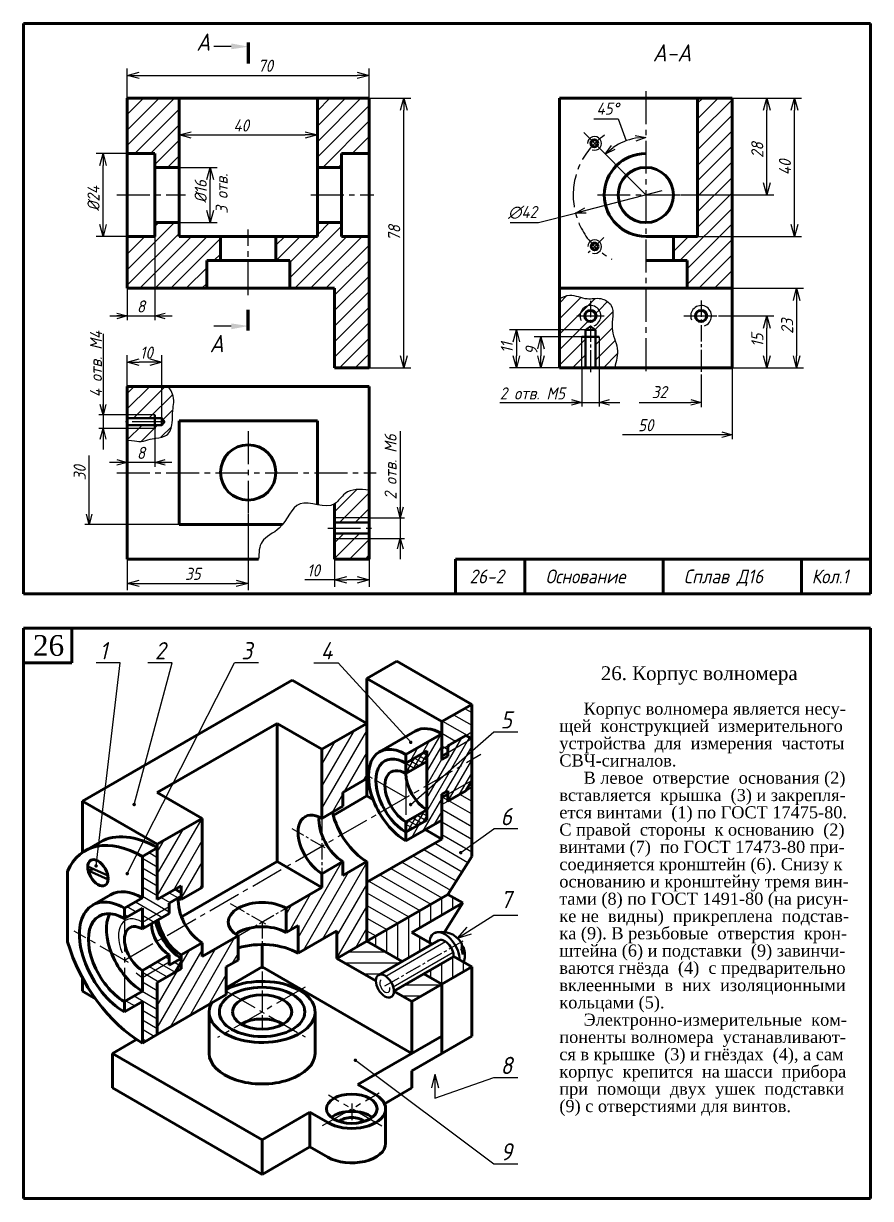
# Model space of a CAD drawing. Header units: millimetres. Extents: x -255 to 513, y 132 to 472.
# Drawn here: x -255 to -10, y 132 to 472 of the extents above; entities that cross this region are included whole.
import ezdxf

# ---------------------------------------------------------------- set-up
doc = ezdxf.new("R2010")
doc.units = ezdxf.units.MM
doc.header["$LTSCALE"] = 0.5
doc.linetypes.add('осевая2', pattern=[28.575, 19.05, -3.175, 3.175, -3.175])
doc.layers.get('Defpoints').update_dxf_attribs({"color": 5})
doc.styles.get("Standard").update_dxf_attribs({"font": 'isocpeui.ttf', "width": 0.9})
doc.styles.add('стиль1', font='TIMES.TTF')
doc.dimstyles.new('Standart 1', dxfattribs={"dimtxt": 3.5, "dimasz": 3.5, "dimexe": 2, "dimexo": 0, "dimgap": 1, "dimtad": 1, "dimtoh": 1, "dimdec": 0, "dimtxsty": 'Standard', "dimblk": 'OPEN30', "dimcen": 2.5, "dimadec": 0, "dimazin": 0, "dimtfac": 1, "dimtdec": 0, "dimtmove": 0, "dimatfit": 3, "dimldrblk": 'DOTSMALL', "dimfxl": 0, "dimarcsym": 0})
pattern_1 = [(45, (-285, 287), (-2.245064, 2.245064), [])]
pattern_2 = [(45, (-285, 282.38), (-2.245064, 2.245064), [])]
pattern_3 = [(150, (-276.9144, 114.4863), (-1.5875, -2.74963), [])]

# ---------------------------------------------------------------- blocks, each defined once
blk = doc.blocks.new('_Open30')
at = {"color": 0, "linetype": 'ByBlock', "lineweight": -2}
for p, q in [((-1, 0.268), (0, 0)), ((0, 0), (-1, -0.268)), ((0, 0), (-1, 0))]:
    blk.add_line(p, q, dxfattribs=at)
blk = doc.blocks.new('*D21')
at = {"color": 0, "lineweight": -2}
for p, q in [((-50, 450.38), (-38, 450.38)), ((-40, 425.88), (-40, 446.88)), ((-65, 422.38), (-38, 422.38))]:
    blk.add_line(p, q, dxfattribs=at)
at = {"layer": 'Defpoints', "color": 0}
for p in [(-50, 450.38), (-40, 450.38), (-65, 422.38)]:
    blk.add_point(p, dxfattribs=at)
at = {"color": 0, "lineweight": -2, "xscale": 3.5, "yscale": 3.5, "zscale": 3.5}
for p, rotation in [((-40, 450.38), 90), ((-40, 422.38), 270)]:
    blk.add_blockref('_Open30', p, dxfattribs=dict(at, rotation=rotation))
at = {"color": 0, "lineweight": -3, "insert": (-42.75, 435.38), "char_height": 3.5, "attachment_point": 5, "rotation": 90}
blk.add_mtext('28', dxfattribs=at)
blk = doc.blocks.new('_DotSmall')
at = {"color": 0, "linetype": 'ByBlock', "const_width": 0.5}
blk.add_lwpolyline([(-0.0625, 0, 1), (0.0625, 0, 1)], format="xyb", close=True, dxfattribs=at)
blk = doc.blocks.new('*D22')
at = {"color": 0, "lineweight": -2}
for p, q in [((-54, 387.38), (-38, 387.38)), ((-40, 375.88), (-40, 383.88)), ((-50, 372.38), (-38, 372.38))]:
    blk.add_line(p, q, dxfattribs=at)
at = {"layer": 'Defpoints', "color": 0}
for p in [(-54, 387.38), (-40, 387.38), (-50, 372.38)]:
    blk.add_point(p, dxfattribs=at)
at = {"color": 0, "lineweight": -2, "xscale": 3.5, "yscale": 3.5, "zscale": 3.5}
for p, rotation in [((-40, 387.38), 90), ((-40, 372.38), 270)]:
    blk.add_blockref('_Open30', p, dxfattribs=dict(at, rotation=rotation))
at = {"color": 0, "lineweight": -3, "insert": (-42.75, 380.38), "char_height": 3.5, "attachment_point": 5, "rotation": 90}
blk.add_mtext('15', dxfattribs=at)
blk = doc.blocks.new('*D23')
at = {"color": 0, "lineweight": -2}
for p, q in [((-225, 434.38), (-234, 434.38)), ((-232, 413.88), (-232, 430.88)), ((-225, 410.38), (-234, 410.38))]:
    blk.add_line(p, q, dxfattribs=at)
at = {"layer": 'Defpoints', "color": 0}
for p in [(-232, 434.38), (-225, 434.38), (-225, 410.38)]:
    blk.add_point(p, dxfattribs=at)
at = {"color": 0, "lineweight": -2, "xscale": 3.5, "yscale": 3.5, "zscale": 3.5}
for p, rotation in [((-232, 434.38), 90), ((-232, 410.38), 270)]:
    blk.add_blockref('_Open30', p, dxfattribs=dict(at, rotation=rotation))
at = {"color": 0, "lineweight": -3, "insert": (-234.75, 421.38), "char_height": 3.5, "attachment_point": 5, "rotation": 90}
blk.add_mtext('%%c24', dxfattribs=at)
blk = doc.blocks.new('*D24')
at = {"color": 0, "lineweight": -2}
for p, q in [((-210, 430.38), (-199, 430.38)), ((-201, 417.88), (-201, 426.88)), ((-210, 414.38), (-199, 414.38))]:
    blk.add_line(p, q, dxfattribs=at)
at = {"layer": 'Defpoints', "color": 0}
for p in [(-210, 430.38), (-201, 430.38), (-210, 414.38)]:
    blk.add_point(p, dxfattribs=at)
at = {"color": 0, "lineweight": -2, "xscale": 3.5, "yscale": 3.5, "zscale": 3.5}
for p, rotation in [((-201, 430.38), 90), ((-201, 414.38), 270)]:
    blk.add_blockref('_Open30', p, dxfattribs=dict(at, rotation=rotation))
at = {"color": 0, "lineweight": -3, "insert": (-203.75, 423.38), "char_height": 3.5, "attachment_point": 5, "rotation": 90}
blk.add_mtext('%%c16', dxfattribs=at)
blk = doc.blocks.new('*D25')
at = {"color": 0, "lineweight": -2}
for p, q in [((-50, 450.38), (-30, 450.38)), ((-32, 413.88), (-32, 446.88)), ((-60, 410.38), (-30, 410.38))]:
    blk.add_line(p, q, dxfattribs=at)
at = {"layer": 'Defpoints', "color": 0}
for p in [(-50, 450.38), (-32, 450.38), (-60, 410.38)]:
    blk.add_point(p, dxfattribs=at)
at = {"color": 0, "lineweight": -2, "xscale": 3.5, "yscale": 3.5, "zscale": 3.5}
for p, rotation in [((-32, 450.38), 90), ((-32, 410.38), 270)]:
    blk.add_blockref('_Open30', p, dxfattribs=dict(at, rotation=rotation))
at = {"color": 0, "lineweight": -3, "insert": (-34.75, 430.38), "char_height": 3.5, "attachment_point": 5, "rotation": 90}
blk.add_mtext('40', dxfattribs=at)
blk = doc.blocks.new('*D26')
at = {"color": 0, "lineweight": -2}
for p, q in [((-225, 450.38), (-225, 459)), ((-155, 450.38), (-155, 459)), ((-221.5, 457), (-158.5, 457))]:
    blk.add_line(p, q, dxfattribs=at)
at = {"layer": 'Defpoints', "color": 0}
for p in [(-155, 457), (-225, 450.38), (-155, 450.38)]:
    blk.add_point(p, dxfattribs=at)
at = {"color": 0, "lineweight": -2, "xscale": 3.5, "yscale": 3.5, "zscale": 3.5, "rotation": 180}
blk.add_blockref('_Open30', (-225, 457), dxfattribs=at)
at = {"color": 0, "lineweight": -2, "xscale": 3.5, "yscale": 3.5, "zscale": 3.5}
blk.add_blockref('_Open30', (-155, 457), dxfattribs=at)
at = {"color": 0, "lineweight": -3, "insert": (-185, 459.77), "char_height": 3.5, "attachment_point": 5}
blk.add_mtext('70', dxfattribs=at)
blk = doc.blocks.new('*D27')
at = {"color": 0, "lineweight": -2}
for p, q in [((-155, 450.38), (-143, 450.38)), ((-145, 375.88), (-145, 446.88)), ((-155, 372.38), (-143, 372.38))]:
    blk.add_line(p, q, dxfattribs=at)
at = {"layer": 'Defpoints', "color": 0}
for p in [(-155, 450.38), (-145, 450.38), (-155, 372.38)]:
    blk.add_point(p, dxfattribs=at)
at = {"color": 0, "lineweight": -2, "xscale": 3.5, "yscale": 3.5, "zscale": 3.5}
for p, rotation in [((-145, 450.38), 90), ((-145, 372.38), 270)]:
    blk.add_blockref('_Open30', p, dxfattribs=dict(at, rotation=rotation))
at = {"color": 0, "lineweight": -3, "insert": (-147.77, 411.38), "char_height": 3.5, "attachment_point": 5, "rotation": 90}
blk.add_mtext('78', dxfattribs=at)
blk = doc.blocks.new('*D28')
at = {"color": 0, "lineweight": -2}
for p, q in [((-50, 395.38), (-29.36, 395.38)), ((-31.36, 391.88), (-31.36, 375.88)), ((-38.75, 372.38), (-29.36, 372.38))]:
    blk.add_line(p, q, dxfattribs=at)
at = {"layer": 'Defpoints', "color": 0}
for p in [(-50, 395.38), (-38.75, 372.38), (-31.36, 372.38)]:
    blk.add_point(p, dxfattribs=at)
at = {"color": 0, "lineweight": -2, "xscale": 3.5, "yscale": 3.5, "zscale": 3.5}
for p, rotation in [((-31.36, 395.38), 90), ((-31.36, 372.38), 270)]:
    blk.add_blockref('_Open30', p, dxfattribs=dict(at, rotation=rotation))
at = {"color": 0, "lineweight": -3, "insert": (-34.11, 384.38), "char_height": 3.5, "attachment_point": 5, "rotation": 90}
blk.add_mtext('23', dxfattribs=at)
blk = doc.blocks.new('*D29')
at = {"color": 0, "lineweight": -2}
for p, q in [((-210, 439.69), (-210, 441.74)), ((-206.5, 439.74), (-173.5, 439.74)), ((-170, 439.69), (-170, 441.74))]:
    blk.add_line(p, q, dxfattribs=at)
at = {"layer": 'Defpoints', "color": 0}
for p in [(-210, 439.69), (-170, 439.74), (-170, 439.69)]:
    blk.add_point(p, dxfattribs=at)
at = {"color": 0, "lineweight": -2, "xscale": 3.5, "yscale": 3.5, "zscale": 3.5, "rotation": 180}
blk.add_blockref('_Open30', (-210, 439.74), dxfattribs=at)
at = {"color": 0, "lineweight": -2, "xscale": 3.5, "yscale": 3.5, "zscale": 3.5}
blk.add_blockref('_Open30', (-170, 439.74), dxfattribs=at)
at = {"color": 0, "lineweight": -3, "insert": (-192, 442.49), "char_height": 3.5, "attachment_point": 5}
blk.add_mtext('40', dxfattribs=at)
blk = doc.blocks.new('*D30')
at = {"color": 0, "lineweight": -2}
for p, q in [((-165, 317), (-165, 309)), ((-155, 317), (-155, 309)), ((-165, 311), (-173.67, 311)), ((-158.5, 311), (-161.5, 311))]:
    blk.add_line(p, q, dxfattribs=at)
at = {"layer": 'Defpoints', "color": 0}
for p in [(-165, 317), (-155, 317), (-155, 311)]:
    blk.add_point(p, dxfattribs=at)
at = {"color": 0, "lineweight": -2, "xscale": 3.5, "yscale": 3.5, "zscale": 3.5, "rotation": 180}
blk.add_blockref('_Open30', (-165, 311), dxfattribs=at)
at = {"color": 0, "lineweight": -2, "xscale": 3.5, "yscale": 3.5, "zscale": 3.5}
blk.add_blockref('_Open30', (-155, 311), dxfattribs=at)
at = {"color": 0, "lineweight": -3, "insert": (-171.09, 313.75), "char_height": 3.5, "attachment_point": 5}
blk.add_mtext('10', dxfattribs=at)
blk = doc.blocks.new('*D31')
at = {"color": 0, "lineweight": -2}
for p, q in [((-190, 330), (-190, 308)), ((-225, 317), (-225, 308)), ((-221.5, 310), (-193.5, 310))]:
    blk.add_line(p, q, dxfattribs=at)
at = {"layer": 'Defpoints', "color": 0}
for p in [(-190, 330), (-225, 317), (-190, 310)]:
    blk.add_point(p, dxfattribs=at)
at = {"color": 0, "lineweight": -2, "xscale": 3.5, "yscale": 3.5, "zscale": 3.5, "rotation": 180}
blk.add_blockref('_Open30', (-225, 310), dxfattribs=at)
at = {"color": 0, "lineweight": -2, "xscale": 3.5, "yscale": 3.5, "zscale": 3.5}
blk.add_blockref('_Open30', (-190, 310), dxfattribs=at)
at = {"color": 0, "lineweight": -3, "insert": (-206, 312.75), "char_height": 3.5, "attachment_point": 5}
blk.add_mtext('35', dxfattribs=at)
blk = doc.blocks.new('*D32')
at = {"color": 0, "lineweight": -2}
for p, q in [((-225, 358.77), (-225, 376)), ((-218.5, 374), (-221.5, 374)), ((-215, 357.77), (-215, 376))]:
    blk.add_line(p, q, dxfattribs=at)
at = {"layer": 'Defpoints', "color": 0}
for p in [(-225, 374), (-225, 358.77), (-215, 357.77)]:
    blk.add_point(p, dxfattribs=at)
at = {"color": 0, "lineweight": -2, "xscale": 3.5, "yscale": 3.5, "zscale": 3.5, "rotation": 180}
blk.add_blockref('_Open30', (-225, 374), dxfattribs=at)
at = {"color": 0, "lineweight": -2, "xscale": 3.5, "yscale": 3.5, "zscale": 3.5}
blk.add_blockref('_Open30', (-215, 374), dxfattribs=at)
at = {"color": 0, "lineweight": -3, "insert": (-219.45, 376.75), "char_height": 3.5, "attachment_point": 5}
blk.add_mtext('10', dxfattribs=at)
blk = doc.blocks.new('*D33')
at = {"color": 0, "lineweight": -2}
for p, q in [((-93.5, 381.38), (-107.31, 381.38)), ((-105.31, 377.88), (-105.31, 375.88)), ((-100, 372.38), (-107.31, 372.38))]:
    blk.add_line(p, q, dxfattribs=at)
at = {"layer": 'Defpoints', "color": 0}
for p in [(-93.5, 381.38), (-105.31, 372.38), (-100, 372.38)]:
    blk.add_point(p, dxfattribs=at)
at = {"color": 0, "lineweight": -2, "xscale": 3.5, "yscale": 3.5, "zscale": 3.5}
for p, rotation in [((-105.31, 381.38), 90), ((-105.31, 372.38), 270)]:
    blk.add_blockref('_Open30', p, dxfattribs=dict(at, rotation=rotation))
at = {"color": 0, "lineweight": -3, "insert": (-108.06, 377.32), "char_height": 3.5, "attachment_point": 5, "rotation": 90}
blk.add_mtext('9', dxfattribs=at)
blk = doc.blocks.new('*D34')
at = {"color": 0, "lineweight": -2}
for p, q in [((-92.44, 383.38), (-114.44, 383.38)), ((-112.44, 379.88), (-112.44, 375.88)), ((-106.56, 372.38), (-114.44, 372.38))]:
    blk.add_line(p, q, dxfattribs=at)
at = {"layer": 'Defpoints', "color": 0}
for p in [(-92.44, 383.38), (-112.44, 372.38), (-106.56, 372.38)]:
    blk.add_point(p, dxfattribs=at)
at = {"color": 0, "lineweight": -2, "xscale": 3.5, "yscale": 3.5, "zscale": 3.5}
for p, rotation in [((-112.44, 383.38), 90), ((-112.44, 372.38), 270)]:
    blk.add_blockref('_Open30', p, dxfattribs=dict(at, rotation=rotation))
at = {"color": 0, "lineweight": -3, "insert": (-115.19, 378.2), "char_height": 3.5, "attachment_point": 5, "rotation": 90}
blk.add_mtext('11', dxfattribs=at)

msp = doc.modelspace()

# ---------------------------------------------------------------- hatches: boundary and pattern name
at = {"lineweight": -3}
h = msp.add_hatch(dxfattribs=at)
h.set_pattern_fill('ANSI31', style=0)
h.set_pattern_definition(pattern_2)
h.paths.add_polyline_path([(-202, 403.38), (-198, 403.38), (-198, 410.38), (-210, 410.38), (-210, 414.38), (-217, 414.38), (-217, 410.38), (-225, 410.38), (-225, 395.38), (-202, 395.38)])
h.paths.add_polyline_path([(-210, 450.38), (-225, 450.38), (-225, 434.38), (-217, 434.38), (-217, 430.38), (-210, 430.38)])
h.paths.add_polyline_path([(-170, 430.38), (-163, 430.38), (-163, 434.38), (-155, 434.38), (-155, 450.38), (-170, 450.38)])
h.paths.add_polyline_path([(-165, 395.38), (-165, 372.38), (-155, 372.38), (-155, 410.38), (-163, 410.38), (-163, 414.38), (-170, 414.38), (-170, 410.38), (-182, 410.38), (-182, 403.38), (-178, 403.38), (-178, 395.38)])
h = msp.add_hatch(dxfattribs=at)
h.set_pattern_fill('ANSI31', style=0)
h.set_pattern_definition([(45, (-245, 277.38), (-2.245064, 2.245064), [])])
h.paths.add_polyline_path([(-50, 450.38), (-60, 450.38), (-60, 410.38), (-67, 410.38), (-67, 403.38), (-63, 403.38), (-63, 395.38), (-50, 395.38)])
at = {"linetype": 'осевая2', "lineweight": -3}
h = msp.add_hatch(dxfattribs=at)
h.set_pattern_fill('ANSI31', style=0)
h.set_pattern_definition(pattern_2)
h.paths.add_polyline_path([(-94, 387.38), (-92.62, 387.38, -0.414214), (-91, 389), (-91, 390.38, 0.414214)], flags=17)
h.paths.add_polyline_path([(-91, 390.38), (-91, 389, -0.414214), (-89.38, 387.38), (-88, 387.38, 0.414214)], flags=17)
edge = h.paths.add_edge_path()
edge.add_spline(control_points=[(-84, 372.38), (-83.52, 374.28), (-82.52, 378.21), (-85.78, 383.79), (-83.41, 389.98), (-88.13, 392.99), (-92.38, 391.78), (-96.41, 394.07), (-99.01, 392.85), (-100, 392.38)], knot_values=[0, 0, 0, 0, 5.65824, 11.723586, 18.232817, 21.838369, 25.838369, 30.937388, 34.099666, 34.099666, 34.099666, 34.099666], degree=3, periodic=0)
edge.add_line((-100, 392.38), (-100, 372.38))
edge.add_line((-100, 372.38), (-93.5, 372.38))
edge.add_line((-93.5, 372.38), (-93.5, 381.38))
edge.add_line((-93.5, 381.38), (-92.44, 381.38))
edge.add_line((-92.44, 381.38), (-92.44, 383.38))
edge.add_line((-92.44, 383.38), (-91, 384.44))
edge.add_line((-91, 384.44), (-91, 385.76))
edge.add_arc((-91, 387.38), 1.62, 180, 270, ccw=False)
edge.add_line((-92.62, 387.38), (-94, 387.38))
edge.add_arc((-91, 387.38), 3, 0, 180, ccw=False)
edge.add_line((-88, 387.38), (-89.38, 387.38))
edge.add_arc((-91, 387.38), 1.62, 270, 360, ccw=False)
edge.add_line((-91, 385.76), (-91, 384.44))
edge.add_line((-91, 384.44), (-89.56, 383.38))
edge.add_line((-89.56, 383.38), (-89.56, 381.38))
edge.add_line((-89.56, 381.38), (-88.5, 381.38))
edge.add_line((-88.5, 381.38), (-88.5, 372.38))
edge.add_line((-88.5, 372.38), (-84, 372.38))
h.paths.add_polyline_path([(-88.5, 381.38), (-89.56, 381.38), (-89.56, 372.38), (-88.5, 372.38)], flags=17)
h.paths.add_polyline_path([(-92.44, 381.38), (-93.5, 381.38), (-93.5, 372.38), (-92.44, 372.38)], flags=17)
at = {"lineweight": -3}
h = msp.add_hatch(dxfattribs=at)
h.set_pattern_fill('ANSI31', style=0)
h.set_pattern_definition(pattern_1)
edge = h.paths.add_edge_path()
edge.add_spline(control_points=[(-217, 351.96), (-216.91, 351.98), (-215.6, 352.18), (-213, 352.52), (-211.82, 355.88), (-212, 360.13), (-211.1, 363.75), (-212.44, 365.94), (-213.12, 367)], knot_values=[5.121777, 5.121777, 5.121777, 5.121777, 5.39, 8.939525, 13.280926, 16.35679, 20.052796, 21.408862, 21.408862, 21.408862, 21.408862], degree=3, periodic=0)
edge.add_line((-213.12, 367), (-225, 367))
edge.add_line((-225, 367), (-225, 358.77))
edge.add_line((-225, 358.77), (-217, 358.77))
edge.add_line((-217, 358.77), (-217, 357.77))
edge.add_line((-217, 357.77), (-215, 357.77))
edge.add_line((-215, 357.77), (-214.21, 356.77))
edge.add_line((-214.21, 356.77), (-215, 355.77))
edge.add_line((-215, 355.77), (-217, 355.77))
edge.add_line((-217, 355.77), (-217, 354.77))
edge.add_line((-217, 354.77), (-217, 351.96))
h.paths.add_polyline_path([(-217, 357.77), (-217, 358.77), (-225, 358.77), (-225, 357.77)], flags=17)
h.paths.add_polyline_path([(-217, 354.77), (-217, 355.77), (-225, 355.77), (-225, 354.77)], flags=17)
edge = h.paths.add_edge_path()
edge.add_spline(control_points=[(-225, 351.42), (-223.09, 351.36), (-221.59, 350.72), (-218.77, 351.65), (-217.58, 351.87), (-217, 351.96)], knot_values=[0.579022, 0.579022, 0.579022, 0.579022, 1.925, 3.465, 5.121777, 5.121777, 5.121777, 5.121777], degree=3, periodic=0)
edge.add_line((-217, 351.96), (-217, 354.77))
edge.add_line((-217, 354.77), (-225, 354.77))
edge.add_line((-225, 354.77), (-225, 351.42))
h = msp.add_hatch(dxfattribs=at)
h.set_pattern_fill('ANSI31', style=0)
h.set_pattern_definition(pattern_1)
h.paths.add_polyline_path([(-155, 327.62), (-155, 329), (-165, 329), (-165, 327.62)])
edge = h.paths.add_edge_path()
edge.add_line((-155, 329), (-155, 337))
edge.add_spline(control_points=[(-155, 337), (-157.6, 337.21), (-161.76, 337.56), (-163.87, 333.69), (-165, 333)], knot_values=[0, 0, 0, 0, 7.071068, 11.313708, 11.313708, 11.313708, 11.313708], degree=3, periodic=0)
edge.add_line((-165, 333), (-165, 329))
edge.add_line((-165, 329), (-155, 329))
h.paths.add_polyline_path([(-165, 324.38), (-165, 323), (-155, 323), (-155, 324.38)])
h.paths.add_polyline_path([(-155, 317), (-155, 323), (-165, 323), (-165, 317)])
h = msp.add_hatch(dxfattribs=at)
h.set_pattern_fill('ANSI31', angle=105, style=0)
h.set_pattern_definition(pattern_3)
h.paths.add_polyline_path([(-134.02, 266.49), (-134.02, 261.99), (-132.29, 262.99), (-127.09, 265.99), (-125.36, 266.99), (-125.36, 274.99), (-134.02, 269.99)])
h.paths.add_polyline_path([(-132.29, 262.99), (-134.02, 261.99), (-134.02, 259.99), (-132.29, 260.99)])
h.paths.add_polyline_path([(-125.36, 266.99), (-127.09, 265.99), (-125.36, 264.99)], flags=17)
h.paths.add_polyline_path([(-127.09, 249.99), (-125.36, 250.99), (-125.36, 252.99)])
h.paths.add_polyline_path([(-134.02, 247.99), (-134.02, 245.99), (-132.29, 246.99), (-132.29, 248.99)])
h = msp.add_hatch(dxfattribs=at)
h.set_pattern_fill('ANSI31', angle=15, style=0)
h.set_pattern_definition([(60, (-276.9144, 114.4863), (-2.74963, 1.5875), [])])
h.paths.add_polyline_path([(-168.66, 261.99), (-168.66, 241.99), (-162.6, 245.49), (-162.6, 249.49), (-155.67, 253.49), (-155.67, 269.49)])
h.paths.add_polyline_path([(-216.29, 234.49), (-216.29, 218.49), (-209.36, 222.49), (-209.36, 218.49), (-203.3, 221.99), (-203.3, 241.99)])
h.paths.add_polyline_path([(-196.37, 190.99), (-196.37, 198.99), (-192.91, 200.99), (-192.91, 207.99), (-203.3, 201.99), (-203.3, 205.99), (-209.36, 202.49), (-209.36, 198.49), (-216.29, 194.49), (-216.29, 179.49)])
h = msp.add_hatch(dxfattribs=at)
h.set_pattern_fill('ANSI31', scale=0.6, angle=15, style=0)
h.set_pattern_definition([(60, (-276.9144, 114.4863), (-1.649778, 0.9525), [])])
h.paths.add_polyline_path([(-134.02, 258.99), (-134.02, 266.49), (-144.41, 260.49), (-144.41, 257.99), (-138.35, 261.49), (-138.35, 251.49), (-125.36, 258.99), (-125.36, 264.99), (-132.29, 260.99), (-132.29, 259.99)])
h.paths.add_polyline_path([(-125.36, 264.99), (-127.09, 265.99), (-132.29, 262.99), (-132.29, 260.99)], flags=17)
h.paths.add_polyline_path([(-127.09, 249.99), (-125.36, 252.99), (-132.29, 248.99), (-132.29, 246.99)], flags=17)
h.paths.add_polyline_path([(-125.36, 252.99), (-125.36, 258.99), (-138.35, 251.49), (-138.35, 241.49), (-144.41, 237.99), (-144.41, 235.49), (-134.02, 241.49), (-134.02, 248.99), (-132.29, 249.99), (-132.29, 248.99)])
h = msp.add_hatch(dxfattribs=at)
h.set_pattern_fill('ANSI37', scale=0.4, angle=15, style=0)
h.set_pattern_definition([(60, (-276.9144, 114.4863), (-1.099852, 0.635), []), (150, (-276.9144, 114.4863), (-0.635, -1.099852), [])])
h.paths.add_polyline_path([(-138.35, 258.49), (-138.35, 261.49), (-144.41, 257.99), (-144.41, 254.99)])
h.paths.add_polyline_path([(-144.41, 240.99), (-144.41, 237.99), (-138.35, 241.49), (-138.35, 244.49)])
h = msp.add_hatch(dxfattribs=at)
h.set_pattern_fill('ANSI31', angle=105, style=0)
h.set_pattern_definition(pattern_3)
h.paths.add_polyline_path([(-132.25, 220.01), (-125.36, 230.99), (-125.36, 250.99), (-127.09, 249.99), (-132.29, 246.99), (-134.02, 245.99), (-134.02, 241.49), (-134.02, 235.99), (-155.67, 223.49), (-155.67, 206.49)])
h = msp.add_hatch(dxfattribs=at)
h.set_pattern_fill('ANSI31', scale=0.75, angle=105, style=0)
h.set_pattern_definition([(150, (-276.9144, 114.4863), (-1.190625, -2.062223), [])])
h.paths.add_polyline_path([(-220.62, 218.99), (-225.82, 215.99), (-225.82, 212.99), (-220.62, 215.99), (-220.62, 211.99), (-212.83, 216.49), (-212.83, 217.49), (-209.36, 219.49), (-209.36, 220.49), (-211.1, 221.49), (-216.29, 218.49), (-216.29, 233.49), (-220.62, 230.99)])
h.paths.add_polyline_path([(-220.62, 211.99), (-220.62, 209.99), (-212.83, 214.49), (-212.83, 216.49)])
h.paths.add_polyline_path([(-212.83, 200.49), (-212.83, 202.49), (-220.62, 197.99), (-220.62, 195.99)])
h.paths.add_polyline_path([(-220.62, 195.99), (-220.62, 191.99), (-225.82, 188.99), (-225.82, 185.99), (-220.62, 188.99), (-220.62, 176.99), (-216.29, 179.49), (-216.29, 194.49), (-211.1, 197.49), (-209.36, 200.49), (-209.36, 201.49), (-212.83, 199.49), (-212.83, 200.49)])

# ---------------------------------------------------------------- linework, layer by layer
at = {"color": 7, "lineweight": 60}
for p, q in [((-255, 307), (-255, 472)), ((-255, 472), (-10, 472)), ((-10, 472), (-10, 307)), ((-225, 450.38), (-155, 450.38)), ((-225, 395.38), (-225, 450.38)), ((-210, 450.38), (-210, 410.38)), ((-170, 410.38), (-170, 450.38)), ((-155, 450.38), (-155, 372.38)), ((-50, 450.38), (-100, 450.38)), ((-100, 450.38), (-100, 372.38)), ((-60, 410.38), (-60, 450.38)), ((-50, 372.38), (-50, 450.38)), ((-225, 434.38), (-217, 434.38)), ((-217, 434.38), (-217, 410.38)), ((-155, 434.38), (-163, 434.38)), ((-163, 434.38), (-163, 410.38)), ((-217, 430.38), (-210, 430.38)), ((-170, 430.38), (-163, 430.38)), ((-217, 414.38), (-210, 414.38)), ((-170, 414.38), (-163, 414.38)), ((-217, 410.38), (-225, 410.38)), ((-210, 410.38), (-170, 410.38)), ((-198, 410.38), (-198, 403.38)), ((-182, 410.38), (-182, 403.38)), ((-163, 410.38), (-155, 410.38)), ((-155, 408.38), (-155, 406.38)), ((-75, 410.38), (-60, 410.38)), ((-67, 410.38), (-67, 403.38)), ((-202, 395.38), (-202, 403.38)), ((-202, 403.38), (-178, 403.38)), ((-178, 403.38), (-178, 395.38)), ((-75, 403.38), (-63, 403.38)), ((-63, 403.38), (-63, 395.38)), ((-165, 395.38), (-225, 395.38)), ((-165, 372.38), (-165, 395.38)), ((-100, 395.38), (-50, 395.38)), ((-155, 372.38), (-165, 372.38)), ((-100, 372.38), (-75, 372.38)), ((-75, 372.38), (-50, 372.38)), ((-225, 367), (-155, 367)), ((-225, 317), (-225, 367)), ((-155, 367), (-155, 317)), ((-210, 357), (-170, 357)), ((-210, 327), (-210, 357)), ((-170, 357), (-170, 332.75)), ((-165, 333), (-165, 317)), ((-180.17, 327), (-210, 327)), ((-187, 317), (-225, 317)), ((-165, 317), (-155, 317)), ((-10, 317), (-130, 317)), ((-130, 317), (-130, 307)), ((-110, 317), (-110, 307)), ((-70, 317), (-70, 307)), ((-30, 317), (-30, 307)), ((-10, 307), (-255, 307)), ((-255, 132), (-255, 297)), ((-255, 297), (-10, 297)), ((-10, 297), (-10, 132)), ((-10, 132), (-255, 132))]:
    msp.add_line(p, q, dxfattribs=at)
at = {"color": 7, "lineweight": 80}
for p, q in [((-190, 466.52), (-190, 460.42)), ((-190, 383.14), (-190, 389.1))]:
    msp.add_line(p, q, dxfattribs=at)
at = {"color": 7}
msp.add_line((-194.9, 465.38), (-199.9, 465.39), dxfattribs=at)
at = {"color": 7, "linetype": 'осевая2', "lineweight": -3}
for p, q in [((-75, 452.38), (-75, 370.38)), ((-228, 422.38), (-208.1, 422.38)), ((-171.91, 422.38), (-153.67, 422.38)), ((-89, 422.38), (-65, 422.38)), ((-190, 393.38), (-190, 412.38)), ((-94.99, 387.38), (-87.02, 387.38)), ((-64, 387.38), (-54, 387.38)), ((-214, 356.77), (-225.51, 356.77)), ((-190, 354), (-190, 330)), ((-228, 342), (-153, 342)), ((-167, 326), (-153, 326)), ((-225.82, 200.99), (-122.68, 260.53)), ((-144.41, 247.99), (-155.61, 254.45)), ((-144.41, 252.5), (-144.41, 242.29)), ((-225.82, 212.99), (-225.82, 188.99)), ((-224.6, 200.28), (-240.32, 209.36)), ((-173.54, 193.17), (-198.86, 178.55)), ((-196.37, 191.99), (-173.49, 178.77)), ((-168.47, 153.09), (-152.1, 162.55)), ((-151.37, 152.95), (-166.82, 161.86))]:
    msp.add_line(p, q, dxfattribs=at)
at = {"color": 7, "lineweight": -3}
for p, q in [((-90, 444.38), (-83, 444.38)), ((-83, 444.38), (-80.7, 438.05)), ((-75, 422.38), (-92.94, 440.44)), ((-70.35, 423.57), (-95.34, 417.16)), ((-105.99, 414.42), (-95.34, 417.16)), ((-114.27, 414.42), (-105.99, 414.42)), ((-217, 410.38), (-217, 386.13)), ((-225, 395.38), (-225, 386.13)), ((-230, 387.38), (-212, 387.38)), ((-194.9, 384.38), (-199.98, 384.38)), ((-232, 382.21), (-232, 348.77)), ((-93.5, 372.38), (-93.5, 381.38)), ((-88.5, 381.38), (-88.5, 372.38)), ((-93.5, 372.38), (-93.5, 361.13)), ((-88.5, 372.38), (-88.5, 361.13)), ((-50, 372.38), (-50, 351.76)), ((-59, 370.38), (-59, 360.96)), ((-117.24, 362.38), (-82.5, 362.38)), ((-76.92, 362.38), (-62, 362.38)), ((-225, 358.77), (-233.25, 358.77)), ((-217, 358.77), (-224.85, 358.77)), ((-225, 354.77), (-233.25, 354.77)), ((-217, 354.77), (-225, 354.77)), ((-217, 354.77), (-217, 343.75)), ((-146, 354), (-146, 317)), ((-53, 353.01), (-81.71, 353.01)), ((-236, 330), (-236, 347)), ((-212.09, 345), (-230.1, 345)), ((-210, 327), (-237.25, 327)), ((-155, 329), (-165, 329)), ((-155, 329), (-144.75, 329)), ((-165, 323), (-155, 323)), ((-155, 323), (-144.75, 323)), ((-234, 228.25), (-227, 287)), ((-227, 287), (-234, 287)), ((-225, 226), (-194, 287)), ((-223, 246), (-212, 287)), ((-212, 287), (-219, 287)), ((-187, 287), (-194, 287)), ((-171, 287), (-164, 287)), ((-143, 264), (-164, 287)), ((-143, 246), (-119, 267)), ((-127.09, 265.99), (-125.36, 266.99)), ((-119, 267), (-112, 267)), ((-125.36, 264.99), (-132.29, 260.99)), ((-132.29, 248.99), (-125.36, 252.99)), ((-127.09, 249.99), (-125.36, 250.99)), ((-128.52, 232.08), (-119, 239)), ((-112, 239), (-119, 239)), ((-175.59, 207.44), (-162.99, 229.26)), ((-168.44, 207.11), (-155.67, 229.24)), ((-173.94, 203.94), (-160.95, 226.44)), ((-164.33, 207.89), (-155.67, 222.89)), ((-178.01, 209.59), (-171.95, 220.09)), ((-134.04, 213.98), (-134.04, 218.98)), ((-130.86, 215.81), (-130.86, 219.21)), ((-220.62, 211.99), (-212.83, 216.49)), ((-179.05, 214.14), (-177.45, 216.91)), ((-164.33, 201.54), (-155.67, 216.54)), ((-140.39, 210.31), (-140.39, 215.31)), ((-137.21, 212.14), (-137.21, 217.14)), ((-146.74, 201.33), (-146.74, 211.64)), ((-143.56, 201.72), (-143.56, 213.48)), ((-129.47, 207.36), (-119, 214)), ((-119, 214), (-112, 214)), ((-158.88, 204.64), (-155.67, 210.19)), ((-153.09, 205), (-153.09, 207.98)), ((-149.91, 203.16), (-149.91, 209.81)), ((-129.47, 207.36), (-126.63, 210.53)), ((-129.47, 207.36), (-125.39, 208.58)), ((-150.23, 196.33), (-132.91, 206.33)), ((-161.04, 203.39), (-150.3, 203.39)), ((-148.08, 193.28), (-130.76, 203.28)), ((-130.86, 195.81), (-130.86, 201.81)), ((-220.62, 195.99), (-212.83, 200.49)), ((-162.12, 200.21), (-146.18, 200.21)), ((-137.21, 195.83), (-137.21, 198.14)), ((-134.04, 194), (-134.04, 199.98)), ((-127.69, 197.64), (-127.69, 200.33)), ((-156.62, 197.04), (-151.67, 197.04)), ((-144.63, 193.86), (-134.24, 193.86)), ((-145.62, 190.69), (-139.74, 190.69)), ((-159, 172), (-119, 142)), ((-136, 168), (-137, 164)), ((-136, 168), (-136, 161)), ((-136, 168), (-135, 164)), ((-136, 161), (-119, 167)), ((-119, 167), (-112, 167)), ((-119, 142), (-112, 142))]:
    msp.add_line(p, q, dxfattribs=at)
at = {"color": 7, "linetype": 'осевая2', "lineweight": -3, "ltscale": 0.5}
for p, q in [((-87.13, 410.09), (-92.13, 405.09)), ((-91, 391.77), (-91, 370.38)), ((-59, 391.88), (-59, 370.38)), ((-168.66, 241.99), (-168.66, 225.99)), ((-167.72, 233.44), (-177.27, 238.96)), ((-184.86, 211.34), (-195.14, 217.27)), ((-192.91, 207.99), (-179.05, 215.99)), ((-185.98, 211.99), (-185.98, 181.04)), ((-150.47, 193.49), (-127.51, 206.74)), ((-160.05, 159.46), (-160.05, 153.71))]:
    msp.add_line(p, q, dxfattribs=at)
at = {"color": 7, "lineweight": 40}
for p, q in [((-91, 384.44), (-92.44, 383.38)), ((-89.56, 383.38), (-91, 384.44)), ((-92.44, 383.38), (-89.56, 383.38)), ((-215, 355.77), (-215, 357.77)), ((-214.21, 356.77), (-215, 357.77)), ((-215, 355.77), (-214.21, 356.77))]:
    msp.add_line(p, q, dxfattribs=at)
at = {"color": 7, "lineweight": 50}
for p, q in [((-93.5, 381.38), (-88.5, 381.38)), ((-92.44, 372.38), (-92.44, 383.38)), ((-89.56, 372.38), (-89.56, 383.38)), ((-215, 357.77), (-225, 357.77)), ((-217, 358.77), (-217, 354.77)), ((-215, 355.77), (-225, 355.77)), ((-165, 327.62), (-155, 327.62)), ((-155, 324.38), (-165, 324.38))]:
    msp.add_line(p, q, dxfattribs=at)
at = {"lineweight": 60}
for p, q in [((-241, 287), (-241, 297)), ((-255, 287), (-241, 287)), ((-155.67, 282.49), (-147.01, 287.49)), ((-147.01, 287.49), (-125.36, 274.99)), ((-134.02, 269.99), (-155.67, 282.49)), ((-155.67, 282.49), (-155.67, 269.49)), ((-237.94, 246.99), (-177.32, 281.99)), ((-177.32, 281.99), (-155.67, 269.49)), ((-134.02, 269.99), (-125.36, 274.99)), ((-125.36, 274.99), (-125.36, 230.99)), ((-181.65, 269.49), (-216.29, 249.49)), ((-168.66, 261.99), (-181.65, 269.49)), ((-181.65, 229.49), (-181.65, 269.49)), ((-155.67, 269.49), (-168.66, 261.99)), ((-155.67, 269.49), (-155.67, 253.49)), ((-134.02, 266.49), (-134.02, 269.99)), ((-152.07, 261.24), (-141.67, 267.24)), ((-134.02, 266.49), (-144.41, 260.49)), ((-134.02, 258.99), (-134.02, 266.49)), ((-127.09, 265.99), (-132.29, 262.99)), ((-127.09, 265.99), (-125.36, 264.99)), ((-168.66, 241.99), (-168.66, 261.99)), ((-132.29, 262.99), (-132.29, 259.99)), ((-144.41, 257.99), (-138.35, 261.49)), ((-144.41, 260.49), (-144.41, 257.99)), ((-144.41, 254.99), (-138.35, 258.49)), ((-138.35, 261.49), (-138.35, 241.49)), ((-134.02, 259.99), (-132.29, 260.99)), ((-132.29, 259.99), (-134.02, 258.99)), ((-144.41, 257.99), (-144.41, 254.99)), ((-162.6, 249.49), (-155.67, 253.49)), ((-155.67, 253.49), (-155.67, 248.49)), ((-125.36, 252.99), (-127.09, 249.99)), ((-216.29, 249.49), (-203.3, 241.99)), ((-155.67, 248.49), (-165.4, 242.87)), ((-162.6, 245.49), (-162.6, 249.49)), ((-155.67, 248.49), (-153.91, 247.47)), ((-132.29, 249.99), (-134.02, 248.99)), ((-132.29, 248.99), (-134.02, 247.99)), ((-134.02, 241.49), (-134.02, 248.99)), ((-127.09, 249.99), (-132.29, 246.99)), ((-132.29, 249.99), (-132.29, 246.99)), ((-216.29, 234.49), (-237.94, 246.99)), ((-237.94, 246.99), (-237.94, 232.12)), ((-168.66, 241.99), (-162.6, 245.49)), ((-203.3, 241.99), (-216.29, 234.49)), ((-203.3, 241.99), (-203.3, 221.99)), ((-144.41, 240.99), (-138.35, 244.49)), ((-138.35, 241.49), (-144.41, 237.99)), ((-144.41, 235.49), (-134.02, 241.49)), ((-134.02, 235.99), (-134.02, 241.49)), ((-144.41, 240.99), (-144.41, 237.99)), ((-138.78, 238.74), (-134.02, 235.99)), ((-237.16, 232.62), (-232.83, 235.12)), ((-155.67, 223.49), (-134.02, 235.99)), ((-144.41, 237.99), (-144.41, 235.49)), ((-216.29, 233.49), (-220.62, 230.99)), ((-216.29, 218.49), (-216.29, 234.49)), ((-220.62, 230.99), (-220.62, 218.99)), ((-181.65, 229.49), (-209.32, 213.51)), ((-168.66, 221.99), (-181.65, 229.49)), ((-168.66, 225.99), (-162.6, 229.49)), ((-162.6, 229.49), (-162.6, 225.49)), ((-162.6, 225.49), (-155.67, 229.49)), ((-155.67, 229.49), (-155.67, 206.49)), ((-125.36, 230.99), (-132.25, 220.01)), ((-242.27, 226.68), (-242.27, 206.29)), ((-168.66, 221.99), (-168.66, 225.99)), ((-209.36, 222.49), (-216.29, 218.49)), ((-211.1, 221.49), (-209.36, 220.49)), ((-209.36, 218.49), (-209.36, 222.49)), ((-203.3, 221.99), (-209.36, 218.49)), ((-179.05, 215.99), (-168.66, 221.99)), ((-235, 216.9), (-229.81, 219.9)), ((-220.62, 218.99), (-225.82, 215.99)), ((-209.36, 219.49), (-212.83, 217.49)), ((-209.36, 220.49), (-209.36, 219.49)), ((-155.67, 206.49), (-132.25, 220.01)), ((-132.25, 220.01), (-127.92, 217.51)), ((-225.82, 215.99), (-225.82, 212.99)), ((-220.62, 215.99), (-225.82, 212.99)), ((-220.62, 215.99), (-220.62, 209.99)), ((-220.62, 209.99), (-212.83, 214.49)), ((-212.83, 217.49), (-212.83, 214.49)), ((-179.05, 208.99), (-179.05, 215.99)), ((-142.68, 208.99), (-127.92, 217.51)), ((-127.92, 217.51), (-133.19, 209.11)), ((-175.59, 210.99), (-179.05, 208.99)), ((-175.59, 202.99), (-175.59, 210.99)), ((-203.3, 201.99), (-192.91, 207.99)), ((-192.91, 207.99), (-192.91, 200.99)), ((-164.33, 209.49), (-175.59, 202.99)), ((-164.33, 201.49), (-164.33, 209.49)), ((-142.68, 208.99), (-136.83, 205.61)), ((-203.3, 205.99), (-209.36, 202.49)), ((-203.3, 205.99), (-203.3, 201.99)), ((-185.98, 198.99), (-185.98, 205.47)), ((-164.33, 201.49), (-155.67, 206.49)), ((-145.49, 200.61), (-155.67, 206.49)), ((-220.62, 197.99), (-212.83, 202.49)), ((-212.83, 202.49), (-212.83, 199.49)), ((-212.83, 199.49), (-209.36, 201.49)), ((-209.36, 202.49), (-209.36, 198.49)), ((-209.36, 201.49), (-209.36, 200.49)), ((-192.91, 200.99), (-196.37, 198.99)), ((-164.33, 201.49), (-153.07, 194.99)), ((-130.56, 201.99), (-125.36, 198.99)), ((-220.62, 197.99), (-220.62, 191.99)), ((-209.36, 198.49), (-216.29, 194.49)), ((-209.36, 200.49), (-211.1, 197.49)), ((-196.37, 198.99), (-196.37, 190.99)), ((-196.37, 192.99), (-185.98, 198.99)), ((-142.68, 173.99), (-185.98, 198.99)), ((-134.02, 193.99), (-125.36, 198.99)), ((-125.36, 198.99), (-125.36, 178.99)), ((-237.94, 195.85), (-237.94, 191.99)), ((-216.29, 179.49), (-216.29, 194.49)), ((-142.68, 188.99), (-134.02, 193.99)), ((-134.02, 193.99), (-139.22, 196.99)), ((-134.02, 193.99), (-134.02, 178.99)), ((-237.94, 191.99), (-234.18, 189.81)), ((-225.82, 188.99), (-220.62, 191.99)), ((-196.37, 190.99), (-216.29, 179.49)), ((-147.88, 191.99), (-142.68, 188.99)), ((-225.82, 185.99), (-220.62, 188.99)), ((-225.82, 188.99), (-225.82, 185.99)), ((-220.62, 188.99), (-220.62, 176.99)), ((-142.68, 173.99), (-142.68, 188.99)), ((-201.29, 174), (-201.29, 185.99)), ((-170.67, 174), (-170.67, 185.99)), ((-229.28, 173.99), (-222.29, 178.02)), ((-220.62, 176.99), (-216.29, 179.49)), ((-158.32, 164.96), (-134.02, 178.99)), ((-134.02, 178.99), (-134.02, 173.99)), ((-125.36, 178.99), (-134.02, 173.99)), ((-185.98, 148.99), (-229.28, 173.99)), ((-229.28, 163.99), (-229.28, 173.99)), ((-134.02, 173.99), (-142.68, 168.99)), ((-142.68, 168.99), (-142.68, 163.99)), ((-185.98, 138.99), (-229.28, 163.99)), ((-153.12, 161.96), (-158.32, 164.96)), ((-142.68, 163.99), (-150.59, 159.42)), ((-185.98, 148.99), (-172.18, 156.96)), ((-166.98, 153.96), (-172.18, 156.96)), ((-172.18, 156.96), (-172.18, 146.96)), ((-150.25, 157.96), (-150.25, 147.96)), ((-185.98, 138.99), (-185.98, 148.99)), ((-172.18, 146.96), (-185.98, 138.99)), ((-166.98, 143.96), (-172.18, 146.96))]:
    msp.add_line(p, q, dxfattribs=at)
for p, q in [((-132.29, 262.99), (-134.02, 261.99)), ((-134.02, 245.99), (-132.29, 246.99)), ((-140.39, 203.55), (-140.39, 207.66))]:
    msp.add_line(p, q)
at = {"lineweight": 50}
for p, q in [((-236.42, 228.11), (-230.63, 225.46)), ((-236.3, 226.89), (-234.63, 227.29)), ((-236.3, 226.89), (-230.55, 224.26)), ((-134.99, 206.67), (-152.31, 196.67)), ((-147.88, 191.99), (-130.56, 201.99))]:
    msp.add_line(p, q, dxfattribs=at)
at = {"const_width": 0.5}
for points in [[(-143.25, 264, 1), (-142.75, 264, 1)], [(-223.25, 246, 1), (-222.75, 246, 1)], [(-143.25, 246, 1), (-142.75, 246, 1)], [(-128.77, 232.08, 1), (-128.27, 232.08, 1)], [(-234.25, 228.25, 1), (-233.75, 228.25, 1)], [(-225.25, 226, 1), (-224.75, 226, 1)], [(-159.25, 172, 1), (-158.75, 172, 1)]]:
    msp.add_lwpolyline(points, format="xyb", close=True, dxfattribs=at)
at = {"color": 7, "lineweight": 60}
for centre, radius in [((-89.86, 437.34), 0.997), ((-75, 422.38), 8), ((-89.8, 407.48), 0.997), ((-91, 387.38), 1.62), ((-59, 387.38), 1.62), ((-190, 342.09), 8)]:
    msp.add_circle(centre, radius, dxfattribs=at)
at = {"color": 7, "linetype": 'осевая2', "lineweight": -3}
msp.add_arc((-75, 422.38), 21, 124.7052, 242.0854, dxfattribs=at)
at = {"color": 7, "lineweight": -3}
for centre, radius, start, end in [((-89.83, 437.31), 1.99, 250.9536, 180.1813), ((-75, 422.38), 16.67, 100.3241, 124.4852), ((-89.77, 407.45), 1.99, 250.9536, 180.1813), ((-91, 387.38), 3, 290.0786, 206.1143), ((-59, 387.38), 3, 288.7117, 201.1271)]:
    msp.add_arc(centre, radius, start, end, dxfattribs=at)
at = {"color": 7, "lineweight": 60}
msp.add_arc((-75, 422.38), 12, 90, 270, dxfattribs=at)
at = {"lineweight": 50}
for centre, radius, start, end in [((-134.02, 202.47), 6.69, 32.6651, 109.1408), ((-130.37, 205.12), 2.2, 336.5715, 26.0231), ((-129.6, 203.82), 2.09, 325.4454, 47.1154), ((-134.02, 202.47), 6.69, 341.3197, 13.8489)]:
    msp.add_arc(centre, radius, start, end, dxfattribs=at)
at = {"lineweight": 60}
for centre, major_axis, start_param, end_param in [((-134.02, 253.99), (7.65, -13.26), 2.356194, 3.141593), ((-144.41, 247.99), (7.65, -13.26), 2.356194, 5.497787), ((-144.41, 247.99), (6.12, -10.61), 2.356194, 5.497787), ((-144.41, 247.99), (4.29, -7.42), 2.356194, 5.497787), ((-138.35, 251.49), (4.29, -7.42), 3.926991, 5.497787), ((-168.66, 233.99), (4.9, -8.49), 2.356194, 5.497787), ((-162.6, 237.49), (4.9, -8.49), 3.808703, 5.497787), ((-155.67, 241.49), (7.35, -12.73), 4.221506, 5.497787), ((-220.62, 203.99), (16.53, -28.64), 2.356194, 3.539674), ((-216.29, 206.49), (16.53, -28.64), 2.356194, 3.141593), ((-220.62, 203.99), (9.19, -15.91), 2.356194, 3.141593), ((-225.82, 200.99), (9.19, -15.91), 2.356194, 5.497787), ((-203.3, 213.99), (4.9, -8.49), 3.808703, 5.497787), ((-209.36, 210.49), (4.9, -8.49), 2.356194, 2.490621), ((-185.98, 211.99), (-9.8, 0), 3.926991, 7.068583), ((-225.82, 200.99), (7.35, -12.73), 2.356194, 5.497787), ((-220.62, 203.99), (7.35, -12.73), 3.50296, 5.497787), ((-220.62, 203.99), (3.67, -6.36), 2.356194, 5.497787), ((-212.83, 208.49), (3.67, -6.36), 3.926991, 5.497787), ((-209.36, 210.49), (5.51, -9.55), 4.221506, 5.497787), ((-209.36, 210.49), (4.9, -8.49), 4.153399, 5.497787), ((-185.98, 204.99), (-9.8, 0), 3.926991, 5.616075), ((-220.62, 203.99), (16.53, -28.64), 4.314307, 5.497787), ((-185.98, 196.99), (-14.7, 0), 3.926991, 5.203272), ((-185.98, 185.99), (-15.31, 0), 5.992721, 11.741732), ((-185.98, 178.99), (-8.57, 0), 3.926991, 5.497787), ((-185.98, 173.99), (-15.31, 0), 6.281948, 9.426015), ((-160.05, 157.96), (-9.8, 0), 0.785398, 3.926991), ((-160.05, 152.96), (-7.35, 0), 3.77173, 5.653048), ((-160.05, 152.96), (-4.29, 0), 3.700583, 5.724195), ((-160.05, 147.96), (-9.8, 0), 0.785398, 3.141593)]:
    msp.add_ellipse(centre, major_axis=major_axis, ratio=0.57735, start_param=start_param, end_param=end_param, dxfattribs=at)
for centre, major_axis in [((-233.48, 226.26), (2.08, -3.61)), ((-185.98, 185.99), (-12.37, 0)), ((-185.98, 185.99), (-8.57, 0)), ((-160.05, 157.96), (-7.35, 0))]:
    msp.add_ellipse(centre, major_axis=major_axis, ratio=0.57735, dxfattribs=at)
at = {"color": 7, "lineweight": -3}
for centre, major_axis, start_param, end_param in [((-220.62, 203.99), (4.9, -8.49), 2.356194, 4.490174), ((-220.62, 203.99), (4.9, -8.49), 5.236343, 5.497787), ((-150.47, 193.49), (1.04, -1.8), 3.141593, 7.299861)]:
    msp.add_ellipse(centre, major_axis=major_axis, ratio=0.57735, start_param=start_param, end_param=end_param, dxfattribs=at)
at = {"lineweight": 50}
for centre, major_axis, start_param, end_param in [((-133.15, 203.49), (3.06, -5.3), 0.785398, 3.926991), ((-133.15, 203.49), (1.84, -3.18), 0.785398, 3.141593), ((-132.09, 203.87), (3.06, -5.3), 1.025486, 1.314806)]:
    msp.add_ellipse(centre, major_axis=major_axis, ratio=0.57735, start_param=start_param, end_param=end_param, dxfattribs=at)
msp.add_ellipse((-150.47, 193.49), major_axis=(1.84, -3.18), ratio=0.57735, dxfattribs=at)
at = {"color": 7, "lineweight": -3}
for points in [[(-100, 392.38), (-97, 393.38), (-92, 392.38), (-88, 392.38), (-85, 390.38), (-84.75, 383.88), (-83.28, 377.99), (-84, 372.38)], [(-155, 337), (-162, 336), (-165, 333), (-175, 333), (-181, 326), (-186, 322), (-187, 317)]]:
    msp.add_spline(points, degree=3, dxfattribs=at)
msp.add_open_spline([(-225, 351.42), (-223.09, 351.36), (-221.59, 350.72), (-218.6, 351.7), (-216.13, 352.11), (-213, 352.52), (-211.82, 355.88), (-212, 360.13), (-211.1, 363.75), (-212.44, 365.94), (-213.12, 367)], degree=3, knots=[0.579022, 0.579022, 0.579022, 0.579022, 1.925, 3.465, 5.39, 8.939525, 13.280926, 16.35679, 20.052796, 21.408862, 21.408862, 21.408862, 21.408862], dxfattribs=at)
at = {"color": 7}
msp.add_solid([(-194.92, 464.55), (-194.88, 466.22), (-189.9, 465.29)], dxfattribs=at)
at = {"color": 7, "lineweight": -3}
msp.add_solid([(-194.92, 385.21), (-194.88, 383.54), (-189.9, 384.47)], dxfattribs=at)

# ---------------------------------------------------------------- block references
at = {"color": 7, "lineweight": -3, "yscale": 3, "zscale": 3}
for p, xscale, rotation in [((-75, 439.05), 2.999999999999993, 5.162034344178018), ((-86.75, 434.21), 2.99999999999998, 219.6472738780446), ((-95.34, 417.16), 3.000000000000008, 194.4052417376176), ((-217, 387.38), 3, 180), ((-232, 358.77), 3, 270), ((-88.5, 362.38), 3, 180), ((-232, 354.77), 3, 90), ((-217, 345), 3, 180), ((-236, 327), 3, 270), ((-146, 329), 3, 270), ((-146, 323), 3, 90)]:
    msp.add_blockref('_Open30', p, dxfattribs=dict(at, xscale=xscale, rotation=rotation))
at = {"color": 7, "lineweight": -3, "xscale": 3, "yscale": 3, "zscale": 3}
for p in [(-225, 387.38), (-93.5, 362.38), (-59, 362.38), (-50, 353.01), (-225, 345)]:
    msp.add_blockref('_Open30', p, dxfattribs=at)

# ---------------------------------------------------------------- texts
at = {"color": 7, "width": 0.9}
for s, height, p in [('А', 5, (-205, 464.13)), ('А-А', 5, (-73, 461)), ('А', 5, (-201.13, 376.88)), ('26-2', 4, (-126, 310)), ('Основание', 4, (-104, 310)), ('Сплав Д16', 4, (-64, 310)), ('Кол.1', 4, (-27, 310))]:
    msp.add_text(s, height=height, dxfattribs=at).set_placement(p)
at = {"color": 7, "lineweight": -3, "width": 0.9}
for s, p in [('3 отв.', (-195.94, 416.98)), ('4 отв. М4', (-232.3, 363.87)), ('2 отв. M6', (-147.08, 334.28))]:
    msp.add_text(s, height=3.5, rotation=90, dxfattribs=at).set_placement(p)
for s, height, p in [('2 отв. M5', 3.5, (-117.23, 363.21)), ('1', 5, (-233, 288)), ('2', 5, (-217, 288)), ('3', 5, (-192, 288)), ('4', 5, (-169, 288)), ('6', 5, (-117, 240)), ('7', 5, (-117, 216)), ('8', 5, (-117, 168)), ('9', 5, (-117, 143))]:
    msp.add_text(s, height=height, dxfattribs=at).set_placement(p)
at = {"lineweight": 60, "style": 'стиль1'}
msp.add_text('26', height=6, dxfattribs=at).set_placement((-252.3, 289.03))
at = {"color": 7, "style": 'стиль1'}
for s, height, p in [('26. Корпус волномера', 4, (-88, 282)), ('Корпус волномера является несу-', 3.5, (-93, 272)), ('щей  конструкцией  измерительного', 3.5, (-100, 267)), ('устройства  для  измерения  частоты', 3.5, (-100, 262)), ('СВЧ-сигналов.', 3.5, (-100, 257)), ('В левое  отверстие  основания (2)', 3.5, (-93, 252)), ('вставляется  крышка  (3) и закрепля-', 3.5, (-100, 247)), ('ется винтами  (1) по ГОСТ 17475-80.', 3.5, (-100, 242)), ('С правой  стороны  к основанию  (2)', 3.5, (-100, 237)), ('винтами (7)  по ГОСТ 17473-80 при-', 3.5, (-100, 232)), ('соединяется кронштейн (6). Снизу к', 3.5, (-100, 227)), ('основанию и кронштейну тремя вин-', 3.5, (-100, 222)), ('тами (8) по ГОСТ 1491-80 (на рисун-', 3.5, (-100, 217)), ('ке не  видны)  прикреплена  подстав-', 3.5, (-100, 212)), ('ка (9). В резьбовые  отверстия  крон-', 3.5, (-100, 207)), ('штейна (6) и подставки  (9) завинчи-', 3.5, (-100, 202)), ('ваются гнёзда  (4)  с предварительно', 3.5, (-100, 197)), ('вклеенными  в  них  изоляционными', 3.5, (-100, 192)), ('кольцами (5).', 3.5, (-100, 187)), ('Электронно-измерительные  ком-', 3.5, (-93, 182)), ('поненты волномера  устанавливают-', 3.5, (-100, 177)), ('ся в крышке  (3) и гнёздах  (4), а сам', 3.5, (-100, 172)), ('корпус  крепится  на шасси  прибора', 3.5, (-100, 167)), ('при  помощи  двух  ушек  подставки', 3.5, (-100, 162)), ('(9) с отверстиями для винтов.', 3.5, (-100, 157))]:
    msp.add_text(s, height=height, dxfattribs=at).set_placement(p)
at = {"width": 0.9}
msp.add_text('5', height=5, dxfattribs=at).set_placement((-117, 268))
at = {"color": 7, "lineweight": -3, "char_height": 3.5, "attachment_point": 5}
for s, insert in [('45°', (-86, 447.38)), ('∅42', (-110.63, 417.34)), ('8', (-221, 390.13)), ('32', (-71.07, 365.34)), ('50', (-75, 355.76))]:
    msp.add_mtext(s, dxfattribs=dict(at, insert=insert))
at = {"color": 7, "insert": (-221, 347.75), "char_height": 3.5, "attachment_point": 5}
msp.add_mtext('8', dxfattribs=at)
at = {"color": 7, "lineweight": -3, "insert": (-238.75, 342), "char_height": 3.5, "attachment_point": 5, "rotation": 90}
msp.add_mtext('30', dxfattribs=at)

# ---------------------------------------------------------------- dimensions: what is measured, and where the dimension line sits
at = {"color": 7, "lineweight": -3}
for base, p1, p2, picture, middle in [((-155, 457), (-225, 450.38), (-155, 450.38), '*D26', (-185, 457)), ((-170, 439.74), (-210, 439.69), (-170, 439.69), '*D29', (-192, 439.74)), ((-225, 374), (-215, 357.77), (-225, 358.77), '*D32', (-219.45, 374)), ((-190, 310), (-225, 317), (-190, 330), '*D31', (-206, 310)), ((-155, 311), (-165, 317), (-155, 317), '*D30', (-171.09, 311))]:
    dim = msp.add_linear_dim(base=base, p1=p1, p2=p2, dimstyle='Standart 1', dxfattribs=at)
    dim.commit()
    dim.dimension.update_dxf_attribs({"geometry": picture, "text_midpoint": middle, "dimtype": 160})
for base, p1, p2, picture, middle in [((-145, 450.38), (-155, 372.38), (-155, 450.38), '*D27', (-145, 411.38)), ((-40, 450.38), (-65, 422.38), (-50, 450.38), '*D21', (-40, 435.38)), ((-32, 450.38), (-60, 410.38), (-50, 450.38), '*D25', (-32, 430.38)), ((-31.36, 372.38), (-50, 395.38), (-38.75, 372.38), '*D28', (-31.36, 384.38)), ((-40, 387.38), (-50, 372.38), (-54, 387.38), '*D22', (-40, 380.38)), ((-112.44, 372.38), (-92.44, 383.38), (-106.56, 372.38), '*D34', (-112.44, 378.2)), ((-105.31, 372.38), (-93.5, 381.38), (-100, 372.38), '*D33', (-105.31, 377.32))]:
    dim = msp.add_linear_dim(base=base, p1=p1, p2=p2, angle=90, dimstyle='Standart 1', dxfattribs=at)
    dim.commit()
    dim.dimension.update_dxf_attribs({"geometry": picture, "text_midpoint": middle, "dimtype": 160})
for base, p1, p2, text, picture, middle in [((-232, 434.38), (-225, 410.38), (-225, 434.38), '%%c24', '*D23', (-232, 421.38)), ((-201, 430.38), (-210, 414.38), (-210, 430.38), '%%c16', '*D24', (-201, 423.38))]:
    dim = msp.add_linear_dim(base=base, p1=p1, p2=p2, angle=90, text=text, dimstyle='Standart 1', dxfattribs=at)
    dim.commit()
    dim.dimension.update_dxf_attribs({"geometry": picture, "text_midpoint": middle, "dimtype": 160})

doc.saveas('drawing.dxf')
